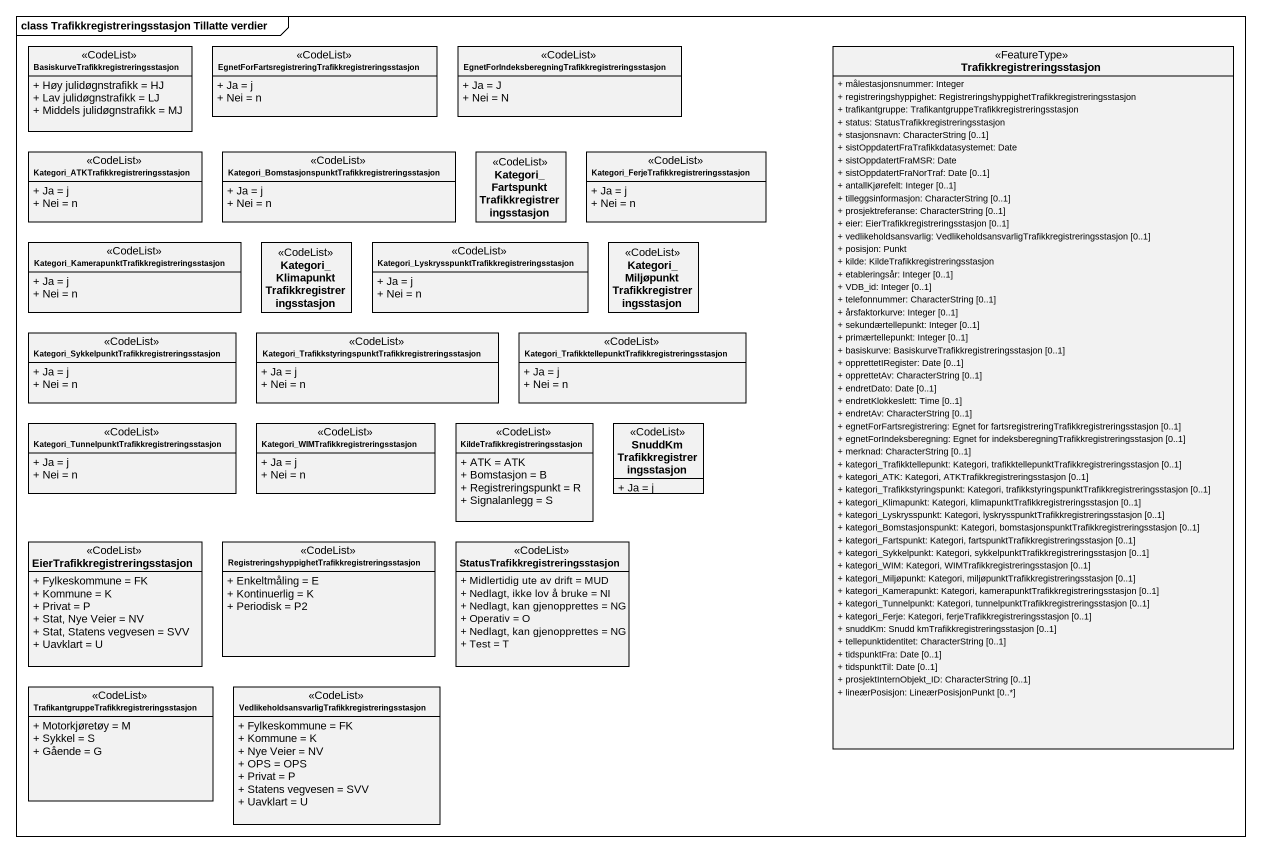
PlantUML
@startuml
mainframe class Trafikkregistreringsstasjon Tillatte verdier
hide circle
hide empty members
skinparam classAttributeIconSize 0
class "BasiskurveTrafikkregistreringsstasjon" as BasiskurveTrafikkregistrerin <<CodeList>> {
  + Høy julidøgnstrafikk = HJ
  + Lav julidøgnstrafikk = LJ
  + Middels julidøgnstrafikk = MJ
}
class "EgnetForFartsregistreringTrafikkregistreringsstasjon" as EgnetForFartsregistreringTra <<CodeList>> {
  + Ja = j
  + Nei = n
}
class "EgnetForIndeksberegningTrafikkregistreringsstasjon" as EgnetForIndeksberegningTrafi <<CodeList>> {
  + Ja = J
  + Nei = N
}
class Trafikkregistreringsstasjon <<FeatureType>> {
  + målestasjonsnummer: Integer
  + registreringshyppighet: RegistreringshyppighetTrafikkregistreringsstasjon
  + trafikantgruppe: TrafikantgruppeTrafikkregistreringsstasjon
  + status: StatusTrafikkregistreringsstasjon
  + stasjonsnavn: CharacterString [0..1]
  + sistOppdatertFraTrafikkdatasystemet: Date
  + sistOppdatertFraMSR: Date
  + sistOppdatertFraNorTraf: Date [0..1]
  + antallKjørefelt: Integer [0..1]
  + tilleggsinformasjon: CharacterString [0..1]
  + prosjektreferanse: CharacterString [0..1]
  + eier: EierTrafikkregistreringsstasjon [0..1]
  + vedlikeholdsansvarlig: VedlikeholdsansvarligTrafikkregistreringsstasjon [0..1]
  + posisjon: Punkt
  + kilde: KildeTrafikkregistreringsstasjon
  + etableringsår: Integer [0..1]
  + VDB_id: Integer [0..1]
  + telefonnummer: CharacterString [0..1]
  + årsfaktorkurve: Integer [0..1]
  + sekundærtellepunkt: Integer [0..1]
  + primærtellepunkt: Integer [0..1]
  + basiskurve: BasiskurveTrafikkregistreringsstasjon [0..1]
  + opprettetIRegister: Date [0..1]
  + opprettetAv: CharacterString [0..1]
  + endretDato: Date [0..1]
  + endretKlokkeslett: Time [0..1]
  + endretAv: CharacterString [0..1]
  + egnetForFartsregistrering: Egnet for fartsregistreringTrafikkregistreringsstasjon [0..1]
  + egnetForIndeksberegning: Egnet for indeksberegningTrafikkregistreringsstasjon [0..1]
  + merknad: CharacterString [0..1]
  + kategori_Trafikktellepunkt: Kategori, trafikktellepunktTrafikkregistreringsstasjon [0..1]
  + kategori_ATK: Kategori, ATKTrafikkregistreringsstasjon [0..1]
  + kategori_Trafikkstyringspunkt: Kategori, trafikkstyringspunktTrafikkregistreringsstasjon [0..1]
  + kategori_Klimapunkt: Kategori, klimapunktTrafikkregistreringsstasjon [0..1]
  + kategori_Lyskrysspunkt: Kategori, lyskrysspunktTrafikkregistreringsstasjon [0..1]
  + kategori_Bomstasjonspunkt: Kategori, bomstasjonspunktTrafikkregistreringsstasjon [0..1]
  + kategori_Fartspunkt: Kategori, fartspunktTrafikkregistreringsstasjon [0..1]
  + kategori_Sykkelpunkt: Kategori, sykkelpunktTrafikkregistreringsstasjon [0..1]
  + kategori_WIM: Kategori, WIMTrafikkregistreringsstasjon [0..1]
  + kategori_Miljøpunkt: Kategori, miljøpunktTrafikkregistreringsstasjon [0..1]
  + kategori_Kamerapunkt: Kategori, kamerapunktTrafikkregistreringsstasjon [0..1]
  + kategori_Tunnelpunkt: Kategori, tunnelpunktTrafikkregistreringsstasjon [0..1]
  + kategori_Ferje: Kategori, ferjeTrafikkregistreringsstasjon [0..1]
  + snuddKm: Snudd kmTrafikkregistreringsstasjon [0..1]
  + tellepunktidentitet: CharacterString [0..1]
  + tidspunktFra: Date [0..1]
  + tidspunktTil: Date [0..1]
  + prosjektInternObjekt_ID: CharacterString [0..1]
  + lineærPosisjon: LineærPosisjonPunkt [0..*]
}
class "Kategori_ATKTrafikkregistreringsstasjon" as Kategori <<CodeList>> {
  + Ja = j
  + Nei = n
}
class "Kategori_BomstasjonspunktTrafikkregistreringsstasjon" as Kategori_2 <<CodeList>> {
  + Ja = j
  + Nei = n
}
class "Kategori_FartspunktTrafikkregistreringsstasjon" as Kategori_3 <<CodeList>>
class "Kategori_FerjeTrafikkregistreringsstasjon" as Kategori_4 <<CodeList>> {
  + Ja = j
  + Nei = n
}
class "Kategori_KamerapunktTrafikkregistreringsstasjon" as Kategori_5 <<CodeList>> {
  + Ja = j
  + Nei = n
}
class "Kategori_KlimapunktTrafikkregistreringsstasjon" as Kategori_6 <<CodeList>>
class "Kategori_LyskrysspunktTrafikkregistreringsstasjon" as Kategori_7 <<CodeList>> {
  + Ja = j
  + Nei = n
}
class "Kategori_MiljøpunktTrafikkregistreringsstasjon" as Kategori_8 <<CodeList>>
class "Kategori_SykkelpunktTrafikkregistreringsstasjon" as Kategori_9 <<CodeList>> {
  + Ja = j
  + Nei = n
}
class "Kategori_TrafikkstyringspunktTrafikkregistreringsstasjon" as Kategori_10 <<CodeList>> {
  + Ja = j
  + Nei = n
}
class "Kategori_TrafikktellepunktTrafikkregistreringsstasjon" as Kategori_11 <<CodeList>> {
  + Ja = j
  + Nei = n
}
class "Kategori_TunnelpunktTrafikkregistreringsstasjon" as Kategori_12 <<CodeList>> {
  + Ja = j
  + Nei = n
}
class "Kategori_WIMTrafikkregistreringsstasjon" as Kategori_13 <<CodeList>> {
  + Ja = j
  + Nei = n
}
class "KildeTrafikkregistreringsstasjon" as KildeTrafikkregistreringssta <<CodeList>> {
  + ATK = ATK
  + Bomstasjon = B
  + Registreringspunkt = R
  + Signalanlegg = S
}
class "SnuddKmTrafikkregistreringsstasjon" as SnuddKmTrafikkregistreringss <<CodeList>> {
  + Ja = j
}
class "EierTrafikkregistreringsstasjon" as EierTrafikkregistreringsstas <<CodeList>> {
  + Fylkeskommune = FK
  + Kommune = K
  + Privat = P
  + Stat, Nye Veier = NV
  + Stat, Statens vegvesen = SVV
  + Uavklart = U
}
class "RegistreringshyppighetTrafikkregistreringsstasjon" as RegistreringshyppighetTrafik <<CodeList>> {
  + Enkeltmåling = E
  + Kontinuerlig = K
  + Periodisk = P2
}
class "StatusTrafikkregistreringsstasjon" as StatusTrafikkregistreringsst <<CodeList>> {
  + Midlertidig ute av drift = MUD
  + Nedlagt, ikke lov å bruke = NI
  + Nedlagt, kan gjenopprettes = NG
  + Operativ = O
  + Nedlagt, kan gjenopprettes = NG
  + Test = T
}
class "TrafikantgruppeTrafikkregistreringsstasjon" as TrafikantgruppeTrafikkregist <<CodeList>> {
  + Motorkjøretøy = M
  + Sykkel = S
  + Gående = G
}
class "VedlikeholdsansvarligTrafikkregistreringsstasjon" as VedlikeholdsansvarligTrafikk <<CodeList>> {
  + Fylkeskommune = FK
  + Kommune = K
  + Nye Veier = NV
  + OPS = OPS
  + Privat = P
  + Statens vegvesen = SVV
  + Uavklart = U
}
@enduml
